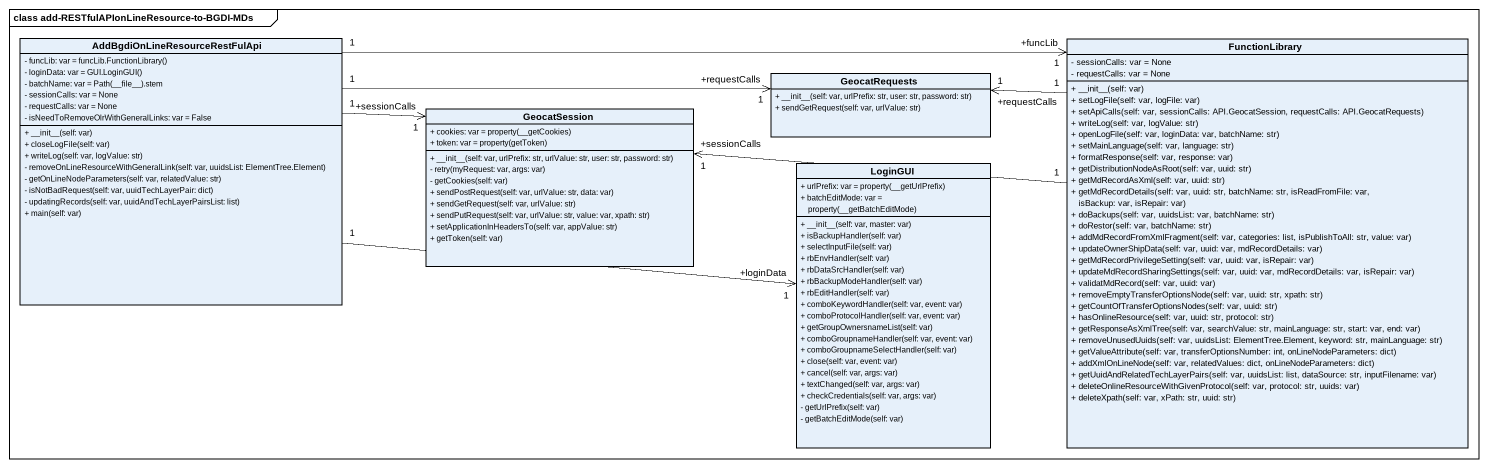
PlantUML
@startuml
mainframe class add-RESTfulAPIonLineResource-to-BGDI-MDs
hide circle
hide empty members
skinparam classAttributeIconSize 0
class "AddBgdiOnLineResourceRestFulApi" as AddBgdiOnLineResourceRestFul {
  {field} - funcLib: var = funcLib.FunctionLibrary()
  {field} - loginData: var = GUI.LoginGUI()
  {field} - batchName: var = Path(~__file~__).stem
  - sessionCalls: var = None
  - requestCalls: var = None
  - isNeedToRemoveOlrWithGeneralLinks: var = False
  + ~__init~__(self: var)
  + closeLogFile(self: var)
  + writeLog(self: var, logValue: str)
  - removeOnLineResourceWithGeneralLink(self: var, uuidsList: ElementTree.Element)
  - getOnLineNodeParameters(self: var, relatedValue: str)
  - isNotBadRequest(self: var, uuidTechLayerPair: dict)
  - updatingRecords(self: var, uuidAndTechLayerPairsList: list)
  + main(self: var)
}
class FunctionLibrary {
  - sessionCalls: var = None
  - requestCalls: var = None
  + ~__init~__(self: var)
  + setLogFile(self: var, logFile: var)
  + setApiCalls(self: var, sessionCalls: API.GeocatSession, requestCalls: API.GeocatRequests)
  + writeLog(self: var, logValue: str)
  + openLogFile(self: var, loginData: var, batchName: str)
  + setMainLanguage(self: var, language: str)
  + formatResponse(self: var, response: var)
  + getDistributionNodeAsRoot(self: var, uuid: str)
  + getMdRecordAsXml(self: var, uuid: str)
  + getMdRecordDetails(self: var, uuid: str, batchName: str, isReadFromFile: var, isBackup: var, isRepair: var)
  + doBackups(self: var, uuidsList: var, batchName: str)
  + doRestor(self: var, batchName: str)
  + addMdRecordFromXmlFragment(self: var, categories: list, isPublishToAll: str, value: var)
  + updateOwnerShipData(self: var, uuid: var, mdRecordDetails: var)
  + getMdRecordPrivilegeSetting(self: var, uuid: var, isRepair: var)
  + updateMdRecordSharingSettings(self: var, uuid: var, mdRecordDetails: var, isRepair: var)
  + validatMdRecord(self: var, uuid: var)
  + removeEmptyTransferOptionsNode(self: var, uuid: str, xpath: str)
  + getCountOfTransferOptionsNodes(self: var, uuid: str)
  + hasOnlineResource(self: var, uuid: str, protocol: str)
  + getResponseAsXmlTree(self: var, searchValue: str, mainLanguage: str, start: var, end: var)
  + removeUnusedUuids(self: var, uuidsList: ElementTree.Element, keyword: str, mainLanguage: str)
  + getValueAttribute(self: var, transferOptionsNumber: int, onLineNodeParameters: dict)
  + addXmlOnLineNode(self: var, relatedValues: dict, onLineNodeParameters: dict)
  + getUuidAndRelatedTechLayerPairs(self: var, uuidsList: list, dataSource: str, inputFilename: var)
  + deleteOnlineResourceWithGivenProtocol(self: var, protocol: str, uuids: var)
  + deleteXpath(self: var, xPath: str, uuid: str)
}
class GeocatSession {
  {field} + cookies: var = property(__getCookies)
  {field} + token: var = property(getToken)
  + ~__init~__(self: var, urlPrefix: str, urlValue: str, user: str, password: str)
  - retry(myRequest: var, args: var)
  - getCookies(self: var)
  + sendPostRequest(self: var, urlValue: str, data: var)
  + sendGetRequest(self: var, urlValue: str)
  + sendPutRequest(self: var, urlValue: str, value: var, xpath: str)
  + setApplicationInHeadersTo(self: var, appValue: str)
  + getToken(self: var)
}
class GeocatRequests {
  + ~__init~__(self: var, urlPrefix: str, user: str, password: str)
  + sendGetRequest(self: var, urlValue: str)
}
class LoginGUI {
  {field} + urlPrefix: var = property(__getUrlPrefix)
  {field} + batchEditMode: var = property(__getBatchEditMode)
  + ~__init~__(self: var, master: var)
  + isBackupHandler(self: var)
  + selectInputFile(self: var)
  + rbEnvHandler(self: var)
  + rbDataSrcHandler(self: var)
  + rbBackupModeHandler(self: var)
  + rbEditHandler(self: var)
  + comboKeywordHandler(self: var, event: var)
  + comboProtocolHandler(self: var, event: var)
  + getGroupOwnersnameList(self: var)
  + comboGroupnameHandler(self: var, event: var)
  + comboGroupnameSelectHandler(self: var)
  + close(self: var, event: var)
  + cancel(self: var, args: var)
  + textChanged(self: var, args: var)
  + checkCredentials(self: var, args: var)
  - getUrlPrefix(self: var)
  - getBatchEditMode(self: var)
}
AddBgdiOnLineResourceRestFul "1" -right-> "+funcLib\n1" FunctionLibrary
AddBgdiOnLineResourceRestFul "1" -right-> "+sessionCalls\n1" GeocatSession
AddBgdiOnLineResourceRestFul "1" -right-> "+requestCalls\n1" GeocatRequests
AddBgdiOnLineResourceRestFul "1" -right-> "+loginData\n1" LoginGUI
FunctionLibrary "1" -left-> "+sessionCalls\n1" GeocatSession
FunctionLibrary "1" -left-> "+requestCalls\n1" GeocatRequests
@enduml
